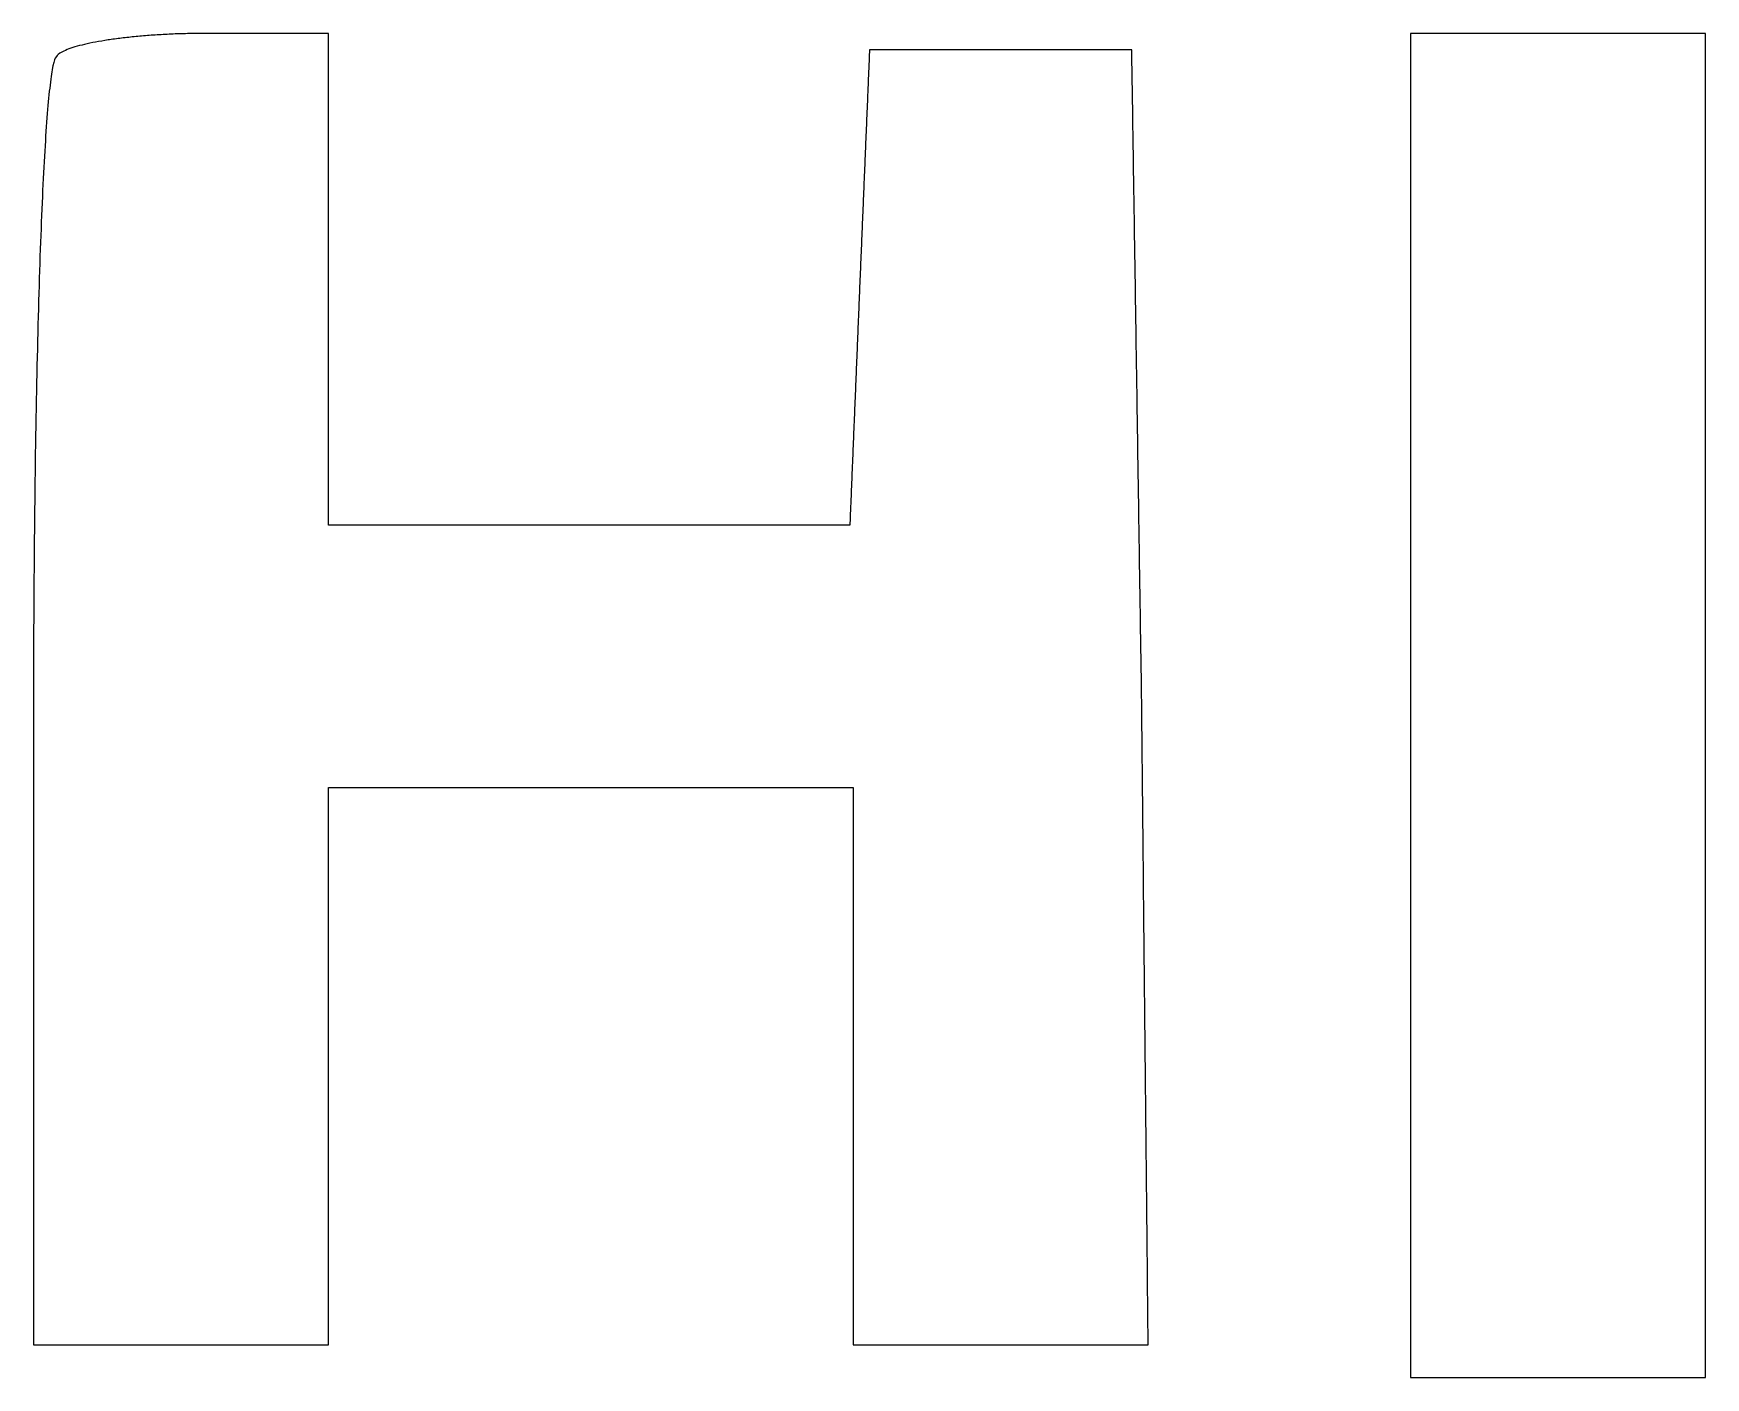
# Model space of a CAD drawing. Header units: metres. Extents: x 1755 to 5239, y 1150 to 5829.
# Drawn here: x 2810 to 3320, y 2170 to 2580 of the extents above; entities that cross this region are included whole.
import ezdxf

# ---------------------------------------------------------------- set-up
doc = ezdxf.new("R2010")
doc.units = ezdxf.units.M

msp = doc.modelspace()

# ---------------------------------------------------------------- linework, layer by layer
for points in [[(2817, 2573), (2816.642754, 2572.49699), (2816.40775, 2571.90625), (2816.175386, 2571.11511), (2815.945758, 2570.12693), (2815.832, 2569.56), (2815.718962, 2568.94507), (2815.606656, 2568.28256), (2815.495094, 2567.57289), (2815.384288, 2566.81648), (2815.27425, 2566.01375), (2815.164992, 2565.16512), (2815.056526, 2564.27101), (2814.948864, 2563.33184), (2814.842018, 2562.34803), (2814.736, 2561.32), (2814.630822, 2560.24817), (2814.526496, 2559.13296), (2814.423034, 2557.97479), (2814.320448, 2556.77408), (2814.21875, 2555.53125), (2814.117952, 2554.24672), (2814.018066, 2552.92091), (2813.919104, 2551.55424), (2813.821078, 2550.14713), (2813.724, 2548.7), (2813.627882, 2547.21327), (2813.532736, 2545.68736), (2813.438574, 2544.12269), (2813.345408, 2542.51968), (2813.25325, 2540.87875), (2813.162112, 2539.20032), (2813.072006, 2537.48481), (2812.982944, 2535.73264), (2812.894938, 2533.94423), (2812.808, 2532.12), (2812.722142, 2530.26037), (2812.637376, 2528.36576), (2812.553714, 2526.43659), (2812.471168, 2524.47328), (2812.38975, 2522.47625), (2812.309472, 2520.44592), (2812.230346, 2518.38271), (2812.152384, 2516.28704), (2812.075598, 2514.15933), (2812, 2512), (2811.925602, 2509.80947), (2811.852416, 2507.58816), (2811.780454, 2505.33649), (2811.709728, 2503.05488), (2811.64025, 2500.74375), (2811.572032, 2498.40352), (2811.505086, 2496.03461), (2811.439424, 2493.63744), (2811.375058, 2491.21243), (2811.312, 2488.76), (2811.250262, 2486.28057), (2811.189856, 2483.77456), (2811.130794, 2481.24239), (2811.073088, 2478.68448), (2811.01675, 2476.10125), (2810.961792, 2473.49312), (2810.908226, 2470.86051), (2810.856064, 2468.20384), (2810.805318, 2465.52353), (2810.756, 2462.82), (2810.708122, 2460.09367), (2810.661696, 2457.34496), (2810.616734, 2454.57429), (2810.573248, 2451.78208), (2810.53125, 2448.96875), (2810.490752, 2446.13472), (2810.451766, 2443.28041), (2810.414304, 2440.40624), (2810.378378, 2437.51263), (2810.344, 2434.6), (2810.311182, 2431.66877), (2810.279936, 2428.71936), (2810.250274, 2425.75219), (2810.222208, 2422.76768), (2810.19575, 2419.76625), (2810.170912, 2416.74832), (2810.147706, 2413.71431), (2810.126144, 2410.66464), (2810.106238, 2407.59973), (2810.088, 2404.52), (2810.071442, 2401.42587), (2810.056576, 2398.31776), (2810.043414, 2395.19609), (2810.031968, 2392.06128), (2810.02225, 2388.91375), (2810.014272, 2385.75392), (2810.008046, 2382.58221), (2810.003584, 2379.39904), (2810.000898, 2376.20483), (2810, 2373), (2810, 2371.07), (2810, 2369.14), (2810, 2367.21), (2810, 2365.28), (2810, 2363.35), (2810, 2361.42), (2810, 2359.49), (2810, 2357.56), (2810, 2355.63), (2810, 2353.7), (2810, 2351.77), (2810, 2349.84), (2810, 2347.91), (2810, 2345.98), (2810, 2344.05), (2810, 2342.12), (2810, 2340.19), (2810, 2338.26), (2810, 2336.33), (2810, 2334.4), (2810, 2332.47), (2810, 2330.54), (2810, 2328.61), (2810, 2326.68), (2810, 2324.75), (2810, 2322.82), (2810, 2320.89), (2810, 2318.96), (2810, 2317.03), (2810, 2315.1), (2810, 2313.17), (2810, 2311.24), (2810, 2309.31), (2810, 2307.38), (2810, 2305.45), (2810, 2303.52), (2810, 2301.59), (2810, 2299.66), (2810, 2297.73), (2810, 2295.8), (2810, 2293.87), (2810, 2291.94), (2810, 2290.01), (2810, 2288.08), (2810, 2286.15), (2810, 2284.22), (2810, 2282.29), (2810, 2280.36), (2810, 2278.43), (2810, 2276.5), (2810, 2274.57), (2810, 2272.64), (2810, 2270.71), (2810, 2268.78), (2810, 2266.85), (2810, 2264.92), (2810, 2262.99), (2810, 2261.06), (2810, 2259.13), (2810, 2257.2), (2810, 2255.27), (2810, 2253.34), (2810, 2251.41), (2810, 2249.48), (2810, 2247.55), (2810, 2245.62), (2810, 2243.69), (2810, 2241.76), (2810, 2239.83), (2810, 2237.9), (2810, 2235.97), (2810, 2234.04), (2810, 2232.11), (2810, 2230.18), (2810, 2228.25), (2810, 2226.32), (2810, 2224.39), (2810, 2222.46), (2810, 2220.53), (2810, 2218.6), (2810, 2216.67), (2810, 2214.74), (2810, 2212.81), (2810, 2210.88), (2810, 2208.95), (2810, 2207.02), (2810, 2205.09), (2810, 2203.16), (2810, 2201.23), (2810, 2199.3), (2810, 2197.37), (2810, 2195.44), (2810, 2193.51), (2810, 2191.58), (2810, 2189.65), (2810, 2187.72), (2810, 2185.79), (2810, 2183.86), (2810, 2181.93), (2810, 2180), (2810.9, 2180), (2811.8, 2180), (2812.7, 2180), (2813.6, 2180), (2814.5, 2180), (2815.4, 2180), (2816.3, 2180), (2817.2, 2180), (2818.1, 2180), (2819, 2180), (2819.9, 2180), (2820.8, 2180), (2821.7, 2180), (2822.6, 2180), (2823.5, 2180), (2824.4, 2180), (2825.3, 2180), (2826.2, 2180), (2827.1, 2180), (2828, 2180), (2828.9, 2180), (2829.8, 2180), (2830.7, 2180), (2831.6, 2180), (2832.5, 2180), (2833.4, 2180), (2834.3, 2180), (2835.2, 2180), (2836.1, 2180), (2837, 2180), (2837.9, 2180), (2838.8, 2180), (2839.7, 2180), (2840.6, 2180), (2841.5, 2180), (2842.4, 2180), (2843.3, 2180), (2844.2, 2180), (2845.1, 2180), (2846, 2180), (2846.9, 2180), (2847.8, 2180), (2848.7, 2180), (2849.6, 2180), (2850.5, 2180), (2851.4, 2180), (2852.3, 2180), (2853.2, 2180), (2854.1, 2180), (2855, 2180), (2855.9, 2180), (2856.8, 2180), (2857.7, 2180), (2858.6, 2180), (2859.5, 2180), (2860.4, 2180), (2861.3, 2180), (2862.2, 2180), (2863.1, 2180), (2864, 2180), (2864.9, 2180), (2865.8, 2180), (2866.7, 2180), (2867.6, 2180), (2868.5, 2180), (2869.4, 2180), (2870.3, 2180), (2871.2, 2180), (2872.1, 2180), (2873, 2180), (2873.9, 2180), (2874.8, 2180), (2875.7, 2180), (2876.6, 2180), (2877.5, 2180), (2878.4, 2180), (2879.3, 2180), (2880.2, 2180), (2881.1, 2180), (2882, 2180), (2882.9, 2180), (2883.8, 2180), (2884.7, 2180), (2885.6, 2180), (2886.5, 2180), (2887.4, 2180), (2888.3, 2180), (2889.2, 2180), (2890.1, 2180), (2891, 2180), (2891.9, 2180), (2892.8, 2180), (2893.7, 2180), (2894.6, 2180), (2895.5, 2180), (2896.4, 2180), (2897.3, 2180), (2898.2, 2180), (2899.1, 2180), (2900, 2180), (2900, 2180.85), (2900, 2181.7), (2900, 2182.55), (2900, 2183.4), (2900, 2184.25), (2900, 2185.1), (2900, 2185.95), (2900, 2186.8), (2900, 2187.65), (2900, 2188.5), (2900, 2189.35), (2900, 2190.2), (2900, 2191.05), (2900, 2191.9), (2900, 2192.75), (2900, 2193.6), (2900, 2194.45), (2900, 2195.3), (2900, 2196.15), (2900, 2197), (2900, 2197.85), (2900, 2198.7), (2900, 2199.55), (2900, 2200.4), (2900, 2201.25), (2900, 2202.1), (2900, 2202.95), (2900, 2203.8), (2900, 2204.65), (2900, 2205.5), (2900, 2206.35), (2900, 2207.2), (2900, 2208.05), (2900, 2208.9), (2900, 2209.75), (2900, 2210.6), (2900, 2211.45), (2900, 2212.3), (2900, 2213.15), (2900, 2214), (2900, 2214.85), (2900, 2215.7), (2900, 2216.55), (2900, 2217.4), (2900, 2218.25), (2900, 2219.1), (2900, 2219.95), (2900, 2220.8), (2900, 2221.65), (2900, 2222.5), (2900, 2223.35), (2900, 2224.2), (2900, 2225.05), (2900, 2225.9), (2900, 2226.75), (2900, 2227.6), (2900, 2228.45), (2900, 2229.3), (2900, 2230.15), (2900, 2231), (2900, 2231.85), (2900, 2232.7), (2900, 2233.55), (2900, 2234.4), (2900, 2235.25), (2900, 2236.1), (2900, 2236.95), (2900, 2237.8), (2900, 2238.65), (2900, 2239.5), (2900, 2240.35), (2900, 2241.2), (2900, 2242.05), (2900, 2242.9), (2900, 2243.75), (2900, 2244.6), (2900, 2245.45), (2900, 2246.3), (2900, 2247.15), (2900, 2248), (2900, 2248.85), (2900, 2249.7), (2900, 2250.55), (2900, 2251.4), (2900, 2252.25), (2900, 2253.1), (2900, 2253.95), (2900, 2254.8), (2900, 2255.65), (2900, 2256.5), (2900, 2257.35), (2900, 2258.2), (2900, 2259.05), (2900, 2259.9), (2900, 2260.75), (2900, 2261.6), (2900, 2262.45), (2900, 2263.3), (2900, 2264.15), (2900, 2265), (2900, 2265.85), (2900, 2266.7), (2900, 2267.55), (2900, 2268.4), (2900, 2269.25), (2900, 2270.1), (2900, 2270.95), (2900, 2271.8), (2900, 2272.65), (2900, 2273.5), (2900, 2274.35), (2900, 2275.2), (2900, 2276.05), (2900, 2276.9), (2900, 2277.75), (2900, 2278.6), (2900, 2279.45), (2900, 2280.3), (2900, 2281.15), (2900, 2282), (2900, 2282.85), (2900, 2283.7), (2900, 2284.55), (2900, 2285.4), (2900, 2286.25), (2900, 2287.1), (2900, 2287.95), (2900, 2288.8), (2900, 2289.65), (2900, 2290.5), (2900, 2291.35), (2900, 2292.2), (2900, 2293.05), (2900, 2293.9), (2900, 2294.75), (2900, 2295.6), (2900, 2296.45), (2900, 2297.3), (2900, 2298.15), (2900, 2299), (2900, 2299.85), (2900, 2300.7), (2900, 2301.55), (2900, 2302.4), (2900, 2303.25), (2900, 2304.1), (2900, 2304.95), (2900, 2305.8), (2900, 2306.65), (2900, 2307.5), (2900, 2308.35), (2900, 2309.2), (2900, 2310.05), (2900, 2310.9), (2900, 2311.75), (2900, 2312.6), (2900, 2313.45), (2900, 2314.3), (2900, 2315.15), (2900, 2316), (2900, 2316.85), (2900, 2317.7), (2900, 2318.55), (2900, 2319.4), (2900, 2320.25), (2900, 2321.1), (2900, 2321.95), (2900, 2322.8), (2900, 2323.65), (2900, 2324.5), (2900, 2325.35), (2900, 2326.2), (2900, 2327.05), (2900, 2327.9), (2900, 2328.75), (2900, 2329.6), (2900, 2330.45), (2900, 2331.3), (2900, 2332.15), (2900, 2333), (2900, 2333.85), (2900, 2334.7), (2900, 2335.55), (2900, 2336.4), (2900, 2337.25), (2900, 2338.1), (2900, 2338.95), (2900, 2339.8), (2900, 2340.65), (2900, 2341.5), (2900, 2342.35), (2900, 2343.2), (2900, 2344.05), (2900, 2344.9), (2900, 2345.75), (2900, 2346.6), (2900, 2347.45), (2900, 2348.3), (2900, 2349.15), (2900, 2350), (2900.8, 2350), (2901.6, 2350), (2902.4, 2350), (2903.2, 2350), (2904, 2350), (2904.8, 2350), (2905.6, 2350), (2906.4, 2350), (2907.2, 2350), (2908, 2350), (2908.8, 2350), (2909.6, 2350), (2910.4, 2350), (2911.2, 2350), (2912, 2350), (2912.8, 2350), (2913.6, 2350), (2914.4, 2350), (2915.2, 2350), (2916, 2350), (2916.8, 2350), (2917.6, 2350), (2918.4, 2350), (2919.2, 2350), (2920, 2350), (2920.8, 2350), (2921.6, 2350), (2922.4, 2350), (2923.2, 2350), (2924, 2350), (2924.8, 2350), (2925.6, 2350), (2926.4, 2350), (2927.2, 2350), (2928, 2350), (2928.8, 2350), (2929.6, 2350), (2930.4, 2350), (2931.2, 2350), (2932, 2350), (2932.8, 2350), (2933.6, 2350), (2934.4, 2350), (2935.2, 2350), (2936, 2350), (2936.8, 2350), (2937.6, 2350), (2938.4, 2350), (2939.2, 2350), (2940, 2350), (2940.8, 2350), (2941.6, 2350), (2942.4, 2350), (2943.2, 2350), (2944, 2350), (2944.8, 2350), (2945.6, 2350), (2946.4, 2350), (2947.2, 2350), (2948, 2350), (2948.8, 2350), (2949.6, 2350), (2950.4, 2350), (2951.2, 2350), (2952, 2350), (2952.8, 2350), (2953.6, 2350), (2954.4, 2350), (2955.2, 2350), (2956, 2350), (2956.8, 2350), (2957.6, 2350), (2958.4, 2350), (2959.2, 2350), (2960, 2350), (2960.8, 2350), (2961.6, 2350), (2962.4, 2350), (2963.2, 2350), (2964, 2350), (2964.8, 2350), (2965.6, 2350), (2966.4, 2350), (2967.2, 2350), (2968, 2350), (2968.8, 2350), (2969.6, 2350), (2970.4, 2350), (2971.2, 2350), (2972, 2350), (2972.8, 2350), (2973.6, 2350), (2974.4, 2350), (2975.2, 2350), (2976, 2350), (2976.8, 2350), (2977.6, 2350), (2978.4, 2350), (2979.2, 2350), (2980, 2350), (2980.8, 2350), (2981.6, 2350), (2982.4, 2350), (2983.2, 2350), (2984, 2350), (2984.8, 2350), (2985.6, 2350), (2986.4, 2350), (2987.2, 2350), (2988, 2350), (2988.8, 2350), (2989.6, 2350), (2990.4, 2350), (2991.2, 2350), (2992, 2350), (2992.8, 2350), (2993.6, 2350), (2994.4, 2350), (2995.2, 2350), (2996, 2350), (2996.8, 2350), (2997.6, 2350), (2998.4, 2350), (2999.2, 2350), (3000, 2350), (3000.8, 2350), (3001.6, 2350), (3002.4, 2350), (3003.2, 2350), (3004, 2350), (3004.8, 2350), (3005.6, 2350), (3006.4, 2350), (3007.2, 2350), (3008, 2350), (3008.8, 2350), (3009.6, 2350), (3010.4, 2350), (3011.2, 2350), (3012, 2350), (3012.8, 2350), (3013.6, 2350), (3014.4, 2350), (3015.2, 2350), (3016, 2350), (3016.8, 2350), (3017.6, 2350), (3018.4, 2350), (3019.2, 2350), (3020, 2350), (3020.8, 2350), (3021.6, 2350), (3022.4, 2350), (3023.2, 2350), (3024, 2350), (3024.8, 2350), (3025.6, 2350), (3026.4, 2350), (3027.2, 2350), (3028, 2350), (3028.8, 2350), (3029.6, 2350), (3030.4, 2350), (3031.2, 2350), (3032, 2350), (3032.8, 2350), (3033.6, 2350), (3034.4, 2350), (3035.2, 2350), (3036, 2350), (3036.8, 2350), (3037.6, 2350), (3038.4, 2350), (3039.2, 2350), (3040, 2350), (3040.8, 2350), (3041.6, 2350), (3042.4, 2350), (3043.2, 2350), (3044, 2350), (3044.8, 2350), (3045.6, 2350), (3046.4, 2350), (3047.2, 2350), (3048, 2350), (3048.8, 2350), (3049.6, 2350), (3050.4, 2350), (3051.2, 2350), (3052, 2350), (3052.8, 2350), (3053.6, 2350), (3054.4, 2350), (3055.2, 2350), (3056, 2350), (3056.8, 2350), (3057.6, 2350), (3058.4, 2350), (3059.2, 2350), (3060, 2350), (3060, 2349.15), (3060, 2348.3), (3060, 2347.45), (3060, 2346.6), (3060, 2345.75), (3060, 2344.9), (3060, 2344.05), (3060, 2343.2), (3060, 2342.35), (3060, 2341.5), (3060, 2340.65), (3060, 2339.8), (3060, 2338.95), (3060, 2338.1), (3060, 2337.25), (3060, 2336.4), (3060, 2335.55), (3060, 2334.7), (3060, 2333.85), (3060, 2333), (3060, 2332.15), (3060, 2331.3), (3060, 2330.45), (3060, 2329.6), (3060, 2328.75), (3060, 2327.9), (3060, 2327.05), (3060, 2326.2), (3060, 2325.35), (3060, 2324.5), (3060, 2323.65), (3060, 2322.8), (3060, 2321.95), (3060, 2321.1), (3060, 2320.25), (3060, 2319.4), (3060, 2318.55), (3060, 2317.7), (3060, 2316.85), (3060, 2316), (3060, 2315.15), (3060, 2314.3), (3060, 2313.45), (3060, 2312.6), (3060, 2311.75), (3060, 2310.9), (3060, 2310.05), (3060, 2309.2), (3060, 2308.35), (3060, 2307.5), (3060, 2306.65), (3060, 2305.8), (3060, 2304.95), (3060, 2304.1), (3060, 2303.25), (3060, 2302.4), (3060, 2301.55), (3060, 2300.7), (3060, 2299.85), (3060, 2299), (3060, 2298.15), (3060, 2297.3), (3060, 2296.45), (3060, 2295.6), (3060, 2294.75), (3060, 2293.9), (3060, 2293.05), (3060, 2292.2), (3060, 2291.35), (3060, 2290.5), (3060, 2289.65), (3060, 2288.8), (3060, 2287.95), (3060, 2287.1), (3060, 2286.25), (3060, 2285.4), (3060, 2284.55), (3060, 2283.7), (3060, 2282.85), (3060, 2282), (3060, 2281.15), (3060, 2280.3), (3060, 2279.45), (3060, 2278.6), (3060, 2277.75), (3060, 2276.9), (3060, 2276.05), (3060, 2275.2), (3060, 2274.35), (3060, 2273.5), (3060, 2272.65), (3060, 2271.8), (3060, 2270.95), (3060, 2270.1), (3060, 2269.25), (3060, 2268.4), (3060, 2267.55), (3060, 2266.7), (3060, 2265.85), (3060, 2265), (3060, 2264.15), (3060, 2263.3), (3060, 2262.45), (3060, 2261.6), (3060, 2260.75), (3060, 2259.9), (3060, 2259.05), (3060, 2258.2), (3060, 2257.35), (3060, 2256.5), (3060, 2255.65), (3060, 2254.8), (3060, 2253.95), (3060, 2253.1), (3060, 2252.25), (3060, 2251.4), (3060, 2250.55), (3060, 2249.7), (3060, 2248.85), (3060, 2248), (3060, 2247.15), (3060, 2246.3), (3060, 2245.45), (3060, 2244.6), (3060, 2243.75), (3060, 2242.9), (3060, 2242.05), (3060, 2241.2), (3060, 2240.35), (3060, 2239.5), (3060, 2238.65), (3060, 2237.8), (3060, 2236.95), (3060, 2236.1), (3060, 2235.25), (3060, 2234.4), (3060, 2233.55), (3060, 2232.7), (3060, 2231.85), (3060, 2231), (3060, 2230.15), (3060, 2229.3), (3060, 2228.45), (3060, 2227.6), (3060, 2226.75), (3060, 2225.9), (3060, 2225.05), (3060, 2224.2), (3060, 2223.35), (3060, 2222.5), (3060, 2221.65), (3060, 2220.8), (3060, 2219.95), (3060, 2219.1), (3060, 2218.25), (3060, 2217.4), (3060, 2216.55), (3060, 2215.7), (3060, 2214.85), (3060, 2214), (3060, 2213.15), (3060, 2212.3), (3060, 2211.45), (3060, 2210.6), (3060, 2209.75), (3060, 2208.9), (3060, 2208.05), (3060, 2207.2), (3060, 2206.35), (3060, 2205.5), (3060, 2204.65), (3060, 2203.8), (3060, 2202.95), (3060, 2202.1), (3060, 2201.25), (3060, 2200.4), (3060, 2199.55), (3060, 2198.7), (3060, 2197.85), (3060, 2197), (3060, 2196.15), (3060, 2195.3), (3060, 2194.45), (3060, 2193.6), (3060, 2192.75), (3060, 2191.9), (3060, 2191.05), (3060, 2190.2), (3060, 2189.35), (3060, 2188.5), (3060, 2187.65), (3060, 2186.8), (3060, 2185.95), (3060, 2185.1), (3060, 2184.25), (3060, 2183.4), (3060, 2182.55), (3060, 2181.7), (3060, 2180.85), (3060, 2180), (3060.9, 2180), (3061.8, 2180), (3062.7, 2180), (3063.6, 2180), (3064.5, 2180), (3065.4, 2180), (3066.3, 2180), (3067.2, 2180), (3068.1, 2180), (3069, 2180), (3069.9, 2180), (3070.8, 2180), (3071.7, 2180), (3072.6, 2180), (3073.5, 2180), (3074.4, 2180), (3075.3, 2180), (3076.2, 2180), (3077.1, 2180), (3078, 2180), (3078.9, 2180), (3079.8, 2180), (3080.7, 2180), (3081.6, 2180), (3082.5, 2180), (3083.4, 2180), (3084.3, 2180), (3085.2, 2180), (3086.1, 2180), (3087, 2180), (3087.9, 2180), (3088.8, 2180), (3089.7, 2180), (3090.6, 2180), (3091.5, 2180), (3092.4, 2180), (3093.3, 2180), (3094.2, 2180), (3095.1, 2180), (3096, 2180), (3096.9, 2180), (3097.8, 2180), (3098.7, 2180), (3099.6, 2180), (3100.5, 2180), (3101.4, 2180), (3102.3, 2180), (3103.2, 2180), (3104.1, 2180), (3105, 2180), (3105.9, 2180), (3106.8, 2180), (3107.7, 2180), (3108.6, 2180), (3109.5, 2180), (3110.4, 2180), (3111.3, 2180), (3112.2, 2180), (3113.1, 2180), (3114, 2180), (3114.9, 2180), (3115.8, 2180), (3116.7, 2180), (3117.6, 2180), (3118.5, 2180), (3119.4, 2180), (3120.3, 2180), (3121.2, 2180), (3122.1, 2180), (3123, 2180), (3123.9, 2180), (3124.8, 2180), (3125.7, 2180), (3126.6, 2180), (3127.5, 2180), (3128.4, 2180), (3129.3, 2180), (3130.2, 2180), (3131.1, 2180), (3132, 2180), (3132.9, 2180), (3133.8, 2180), (3134.7, 2180), (3135.6, 2180), (3136.5, 2180), (3137.4, 2180), (3138.3, 2180), (3139.2, 2180), (3140.1, 2180), (3141, 2180), (3141.9, 2180), (3142.8, 2180), (3143.7, 2180), (3144.6, 2180), (3145.5, 2180), (3146.4, 2180), (3147.3, 2180), (3148.2, 2180), (3149.1, 2180), (3150, 2180), (3149.98, 2181.98), (3149.96, 2183.96), (3149.94, 2185.94), (3149.92, 2187.92), (3149.9, 2189.9), (3149.88, 2191.88), (3149.86, 2193.86), (3149.84, 2195.84), (3149.82, 2197.82), (3149.8, 2199.8), (3149.78, 2201.78), (3149.76, 2203.76), (3149.74, 2205.74), (3149.72, 2207.72), (3149.7, 2209.7), (3149.68, 2211.68), (3149.66, 2213.66), (3149.64, 2215.64), (3149.62, 2217.62), (3149.6, 2219.6), (3149.58, 2221.58), (3149.56, 2223.56), (3149.54, 2225.54), (3149.52, 2227.52), (3149.5, 2229.5), (3149.48, 2231.48), (3149.46, 2233.46), (3149.44, 2235.44), (3149.42, 2237.42), (3149.4, 2239.4), (3149.38, 2241.38), (3149.36, 2243.36), (3149.34, 2245.34), (3149.32, 2247.32), (3149.3, 2249.3), (3149.28, 2251.28), (3149.26, 2253.26), (3149.24, 2255.24), (3149.22, 2257.22), (3149.2, 2259.2), (3149.18, 2261.18), (3149.16, 2263.16), (3149.14, 2265.14), (3149.12, 2267.12), (3149.1, 2269.1), (3149.08, 2271.08), (3149.06, 2273.06), (3149.04, 2275.04), (3149.02, 2277.02), (3149, 2279), (3148.98, 2280.98), (3148.96, 2282.96), (3148.94, 2284.94), (3148.92, 2286.92), (3148.9, 2288.9), (3148.88, 2290.88), (3148.86, 2292.86), (3148.84, 2294.84), (3148.82, 2296.82), (3148.8, 2298.8), (3148.78, 2300.78), (3148.76, 2302.76), (3148.74, 2304.74), (3148.72, 2306.72), (3148.7, 2308.7), (3148.68, 2310.68), (3148.66, 2312.66), (3148.64, 2314.64), (3148.62, 2316.62), (3148.6, 2318.6), (3148.58, 2320.58), (3148.56, 2322.56), (3148.54, 2324.54), (3148.52, 2326.52), (3148.5, 2328.5), (3148.48, 2330.48), (3148.46, 2332.46), (3148.44, 2334.44), (3148.42, 2336.42), (3148.4, 2338.4), (3148.38, 2340.38), (3148.36, 2342.36), (3148.34, 2344.34), (3148.32, 2346.32), (3148.3, 2348.3), (3148.28, 2350.28), (3148.26, 2352.26), (3148.24, 2354.24), (3148.22, 2356.22), (3148.2, 2358.2), (3148.18, 2360.18), (3148.16, 2362.16), (3148.14, 2364.14), (3148.12, 2366.12), (3148.1, 2368.1), (3148.08, 2370.08), (3148.06, 2372.06), (3148.04, 2374.04), (3148.02, 2376.02), (3148, 2378), (3147.97, 2379.97), (3147.94, 2381.94), (3147.91, 2383.91), (3147.88, 2385.88), (3147.85, 2387.85), (3147.82, 2389.82), (3147.79, 2391.79), (3147.76, 2393.76), (3147.73, 2395.73), (3147.7, 2397.7), (3147.67, 2399.67), (3147.64, 2401.64), (3147.61, 2403.61), (3147.58, 2405.58), (3147.55, 2407.55), (3147.52, 2409.52), (3147.49, 2411.49), (3147.46, 2413.46), (3147.43, 2415.43), (3147.4, 2417.4), (3147.37, 2419.37), (3147.34, 2421.34), (3147.31, 2423.31), (3147.28, 2425.28), (3147.25, 2427.25), (3147.22, 2429.22), (3147.19, 2431.19), (3147.16, 2433.16), (3147.13, 2435.13), (3147.1, 2437.1), (3147.07, 2439.07), (3147.04, 2441.04), (3147.01, 2443.01), (3146.98, 2444.98), (3146.95, 2446.95), (3146.92, 2448.92), (3146.89, 2450.89), (3146.86, 2452.86), (3146.83, 2454.83), (3146.8, 2456.8), (3146.77, 2458.77), (3146.74, 2460.74), (3146.71, 2462.71), (3146.68, 2464.68), (3146.65, 2466.65), (3146.62, 2468.62), (3146.59, 2470.59), (3146.56, 2472.56), (3146.53, 2474.53), (3146.5, 2476.5), (3146.47, 2478.47), (3146.44, 2480.44), (3146.41, 2482.41), (3146.38, 2484.38), (3146.35, 2486.35), (3146.32, 2488.32), (3146.29, 2490.29), (3146.26, 2492.26), (3146.23, 2494.23), (3146.2, 2496.2), (3146.17, 2498.17), (3146.14, 2500.14), (3146.11, 2502.11), (3146.08, 2504.08), (3146.05, 2506.05), (3146.02, 2508.02), (3145.99, 2509.99), (3145.96, 2511.96), (3145.93, 2513.93), (3145.9, 2515.9), (3145.87, 2517.87), (3145.84, 2519.84), (3145.81, 2521.81), (3145.78, 2523.78), (3145.75, 2525.75), (3145.72, 2527.72), (3145.69, 2529.69), (3145.66, 2531.66), (3145.63, 2533.63), (3145.6, 2535.6), (3145.57, 2537.57), (3145.54, 2539.54), (3145.51, 2541.51), (3145.48, 2543.48), (3145.45, 2545.45), (3145.42, 2547.42), (3145.39, 2549.39), (3145.36, 2551.36), (3145.33, 2553.33), (3145.3, 2555.3), (3145.27, 2557.27), (3145.24, 2559.24), (3145.21, 2561.21), (3145.18, 2563.18), (3145.15, 2565.15), (3145.12, 2567.12), (3145.09, 2569.09), (3145.06, 2571.06), (3145.03, 2573.03), (3145, 2575), (3144.2, 2575), (3143.4, 2575), (3142.6, 2575), (3141.8, 2575), (3141, 2575), (3140.2, 2575), (3139.4, 2575), (3138.6, 2575), (3137.8, 2575), (3137, 2575), (3136.2, 2575), (3135.4, 2575), (3134.6, 2575), (3133.8, 2575), (3133, 2575), (3132.2, 2575), (3131.4, 2575), (3130.6, 2575), (3129.8, 2575), (3129, 2575), (3128.2, 2575), (3127.4, 2575), (3126.6, 2575), (3125.8, 2575), (3125, 2575), (3124.2, 2575), (3123.4, 2575), (3122.6, 2575), (3121.8, 2575), (3121, 2575), (3120.2, 2575), (3119.4, 2575), (3118.6, 2575), (3117.8, 2575), (3117, 2575), (3116.2, 2575), (3115.4, 2575), (3114.6, 2575), (3113.8, 2575), (3113, 2575), (3112.2, 2575), (3111.4, 2575), (3110.6, 2575), (3109.8, 2575), (3109, 2575), (3108.2, 2575), (3107.4, 2575), (3106.6, 2575), (3105.8, 2575), (3105, 2575), (3104.2, 2575), (3103.4, 2575), (3102.6, 2575), (3101.8, 2575), (3101, 2575), (3100.2, 2575), (3099.4, 2575), (3098.6, 2575), (3097.8, 2575), (3097, 2575), (3096.2, 2575), (3095.4, 2575), (3094.6, 2575), (3093.8, 2575), (3093, 2575), (3092.2, 2575), (3091.4, 2575), (3090.6, 2575), (3089.8, 2575), (3089, 2575), (3088.2, 2575), (3087.4, 2575), (3086.6, 2575), (3085.8, 2575), (3085, 2575), (3084.2, 2575), (3083.4, 2575), (3082.6, 2575), (3081.8, 2575), (3081, 2575), (3080.2, 2575), (3079.4, 2575), (3078.6, 2575), (3077.8, 2575), (3077, 2575), (3076.2, 2575), (3075.4, 2575), (3074.6, 2575), (3073.8, 2575), (3073, 2575), (3072.2, 2575), (3071.4, 2575), (3070.6, 2575), (3069.8, 2575), (3069, 2575), (3068.2, 2575), (3067.4, 2575), (3066.6, 2575), (3065.8, 2575), (3065, 2575), (3064.97, 2574.28), (3064.94, 2573.56), (3064.91, 2572.84), (3064.88, 2572.12), (3064.85, 2571.4), (3064.82, 2570.68), (3064.79, 2569.96), (3064.76, 2569.24), (3064.73, 2568.52), (3064.7, 2567.8), (3064.67, 2567.08), (3064.64, 2566.36), (3064.61, 2565.64), (3064.58, 2564.92), (3064.55, 2564.2), (3064.52, 2563.48), (3064.49, 2562.76), (3064.46, 2562.04), (3064.43, 2561.32), (3064.4, 2560.6), (3064.37, 2559.88), (3064.34, 2559.16), (3064.31, 2558.44), (3064.28, 2557.72), (3064.25, 2557), (3064.22, 2556.28), (3064.19, 2555.56), (3064.16, 2554.84), (3064.13, 2554.12), (3064.1, 2553.4), (3064.07, 2552.68), (3064.04, 2551.96), (3064.01, 2551.24), (3063.98, 2550.52), (3063.95, 2549.8), (3063.92, 2549.08), (3063.89, 2548.36), (3063.86, 2547.64), (3063.83, 2546.92), (3063.8, 2546.2), (3063.77, 2545.48), (3063.74, 2544.76), (3063.71, 2544.04), (3063.68, 2543.32), (3063.65, 2542.6), (3063.62, 2541.88), (3063.59, 2541.16), (3063.56, 2540.44), (3063.53, 2539.72), (3063.5, 2539), (3063.47, 2538.28), (3063.44, 2537.56), (3063.41, 2536.84), (3063.38, 2536.12), (3063.35, 2535.4), (3063.32, 2534.68), (3063.29, 2533.96), (3063.26, 2533.24), (3063.23, 2532.52), (3063.2, 2531.8), (3063.17, 2531.08), (3063.14, 2530.36), (3063.11, 2529.64), (3063.08, 2528.92), (3063.05, 2528.2), (3063.02, 2527.48), (3062.99, 2526.76), (3062.96, 2526.04), (3062.93, 2525.32), (3062.9, 2524.6), (3062.87, 2523.88), (3062.84, 2523.16), (3062.81, 2522.44), (3062.78, 2521.72), (3062.75, 2521), (3062.72, 2520.28), (3062.69, 2519.56), (3062.66, 2518.84), (3062.63, 2518.12), (3062.6, 2517.4), (3062.57, 2516.68), (3062.54, 2515.96), (3062.51, 2515.24), (3062.48, 2514.52), (3062.45, 2513.8), (3062.42, 2513.08), (3062.39, 2512.36), (3062.36, 2511.64), (3062.33, 2510.92), (3062.3, 2510.2), (3062.27, 2509.48), (3062.24, 2508.76), (3062.21, 2508.04), (3062.18, 2507.32), (3062.15, 2506.6), (3062.12, 2505.88), (3062.09, 2505.16), (3062.06, 2504.44), (3062.03, 2503.72), (3062, 2503), (3061.97, 2502.27), (3061.94, 2501.54), (3061.91, 2500.81), (3061.88, 2500.08), (3061.85, 2499.35), (3061.82, 2498.62), (3061.79, 2497.89), (3061.76, 2497.16), (3061.73, 2496.43), (3061.7, 2495.7), (3061.67, 2494.97), (3061.64, 2494.24), (3061.61, 2493.51), (3061.58, 2492.78), (3061.55, 2492.05), (3061.52, 2491.32), (3061.49, 2490.59), (3061.46, 2489.86), (3061.43, 2489.13), (3061.4, 2488.4), (3061.37, 2487.67), (3061.34, 2486.94), (3061.31, 2486.21), (3061.28, 2485.48), (3061.25, 2484.75), (3061.22, 2484.02), (3061.19, 2483.29), (3061.16, 2482.56), (3061.13, 2481.83), (3061.1, 2481.1), (3061.07, 2480.37), (3061.04, 2479.64), (3061.01, 2478.91), (3060.98, 2478.18), (3060.95, 2477.45), (3060.92, 2476.72), (3060.89, 2475.99), (3060.86, 2475.26), (3060.83, 2474.53), (3060.8, 2473.8), (3060.77, 2473.07), (3060.74, 2472.34), (3060.71, 2471.61), (3060.68, 2470.88), (3060.65, 2470.15), (3060.62, 2469.42), (3060.59, 2468.69), (3060.56, 2467.96), (3060.53, 2467.23), (3060.5, 2466.5), (3060.47, 2465.77), (3060.44, 2465.04), (3060.41, 2464.31), (3060.38, 2463.58), (3060.35, 2462.85), (3060.32, 2462.12), (3060.29, 2461.39), (3060.26, 2460.66), (3060.23, 2459.93), (3060.2, 2459.2), (3060.17, 2458.47), (3060.14, 2457.74), (3060.11, 2457.01), (3060.08, 2456.28), (3060.05, 2455.55), (3060.02, 2454.82), (3059.99, 2454.09), (3059.96, 2453.36), (3059.93, 2452.63), (3059.9, 2451.9), (3059.87, 2451.17), (3059.84, 2450.44), (3059.81, 2449.71), (3059.78, 2448.98), (3059.75, 2448.25), (3059.72, 2447.52), (3059.69, 2446.79), (3059.66, 2446.06), (3059.63, 2445.33), (3059.6, 2444.6), (3059.57, 2443.87), (3059.54, 2443.14), (3059.51, 2442.41), (3059.48, 2441.68), (3059.45, 2440.95), (3059.42, 2440.22), (3059.39, 2439.49), (3059.36, 2438.76), (3059.33, 2438.03), (3059.3, 2437.3), (3059.27, 2436.57), (3059.24, 2435.84), (3059.21, 2435.11), (3059.18, 2434.38), (3059.15, 2433.65), (3059.12, 2432.92), (3059.09, 2432.19), (3059.06, 2431.46), (3059.03, 2430.73), (3059, 2430), (3058.21, 2430), (3057.42, 2430), (3056.63, 2430), (3055.84, 2430), (3055.05, 2430), (3054.26, 2430), (3053.47, 2430), (3052.68, 2430), (3051.89, 2430), (3051.1, 2430), (3050.31, 2430), (3049.52, 2430), (3048.73, 2430), (3047.94, 2430), (3047.15, 2430), (3046.36, 2430), (3045.57, 2430), (3044.78, 2430), (3043.99, 2430), (3043.2, 2430), (3042.41, 2430), (3041.62, 2430), (3040.83, 2430), (3040.04, 2430), (3039.25, 2430), (3038.46, 2430), (3037.67, 2430), (3036.88, 2430), (3036.09, 2430), (3035.3, 2430), (3034.51, 2430), (3033.72, 2430), (3032.93, 2430), (3032.14, 2430), (3031.35, 2430), (3030.56, 2430), (3029.77, 2430), (3028.98, 2430), (3028.19, 2430), (3027.4, 2430), (3026.61, 2430), (3025.82, 2430), (3025.03, 2430), (3024.24, 2430), (3023.45, 2430), (3022.66, 2430), (3021.87, 2430), (3021.08, 2430), (3020.29, 2430), (3019.5, 2430), (3018.71, 2430), (3017.92, 2430), (3017.13, 2430), (3016.34, 2430), (3015.55, 2430), (3014.76, 2430), (3013.97, 2430), (3013.18, 2430), (3012.39, 2430), (3011.6, 2430), (3010.81, 2430), (3010.02, 2430), (3009.23, 2430), (3008.44, 2430), (3007.65, 2430), (3006.86, 2430), (3006.07, 2430), (3005.28, 2430), (3004.49, 2430), (3003.7, 2430), (3002.91, 2430), (3002.12, 2430), (3001.33, 2430), (3000.54, 2430), (2999.75, 2430), (2998.96, 2430), (2998.17, 2430), (2997.38, 2430), (2996.59, 2430), (2995.8, 2430), (2995.01, 2430), (2994.22, 2430), (2993.43, 2430), (2992.64, 2430), (2991.85, 2430), (2991.06, 2430), (2990.27, 2430), (2989.48, 2430), (2988.69, 2430), (2987.9, 2430), (2987.11, 2430), (2986.32, 2430), (2985.53, 2430), (2984.74, 2430), (2983.95, 2430), (2983.16, 2430), (2982.37, 2430), (2981.58, 2430), (2980.79, 2430), (2980, 2430), (2979.2, 2430), (2978.4, 2430), (2977.6, 2430), (2976.8, 2430), (2976, 2430), (2975.2, 2430), (2974.4, 2430), (2973.6, 2430), (2972.8, 2430), (2972, 2430), (2971.2, 2430), (2970.4, 2430), (2969.6, 2430), (2968.8, 2430), (2968, 2430), (2967.2, 2430), (2966.4, 2430), (2965.6, 2430), (2964.8, 2430), (2964, 2430), (2963.2, 2430), (2962.4, 2430), (2961.6, 2430), (2960.8, 2430), (2960, 2430), (2959.2, 2430), (2958.4, 2430), (2957.6, 2430), (2956.8, 2430), (2956, 2430), (2955.2, 2430), (2954.4, 2430), (2953.6, 2430), (2952.8, 2430), (2952, 2430), (2951.2, 2430), (2950.4, 2430), (2949.6, 2430), (2948.8, 2430), (2948, 2430), (2947.2, 2430), (2946.4, 2430), (2945.6, 2430), (2944.8, 2430), (2944, 2430), (2943.2, 2430), (2942.4, 2430), (2941.6, 2430), (2940.8, 2430), (2940, 2430), (2939.2, 2430), (2938.4, 2430), (2937.6, 2430), (2936.8, 2430), (2936, 2430), (2935.2, 2430), (2934.4, 2430), (2933.6, 2430), (2932.8, 2430), (2932, 2430), (2931.2, 2430), (2930.4, 2430), (2929.6, 2430), (2928.8, 2430), (2928, 2430), (2927.2, 2430), (2926.4, 2430), (2925.6, 2430), (2924.8, 2430), (2924, 2430), (2923.2, 2430), (2922.4, 2430), (2921.6, 2430), (2920.8, 2430), (2920, 2430), (2919.2, 2430), (2918.4, 2430), (2917.6, 2430), (2916.8, 2430), (2916, 2430), (2915.2, 2430), (2914.4, 2430), (2913.6, 2430), (2912.8, 2430), (2912, 2430), (2911.2, 2430), (2910.4, 2430), (2909.6, 2430), (2908.8, 2430), (2908, 2430), (2907.2, 2430), (2906.4, 2430), (2905.6, 2430), (2904.8, 2430), (2904, 2430), (2903.2, 2430), (2902.4, 2430), (2901.6, 2430), (2900.8, 2430), (2900, 2430), (2900, 2430.75), (2900, 2431.5), (2900, 2432.25), (2900, 2433), (2900, 2433.75), (2900, 2434.5), (2900, 2435.25), (2900, 2436), (2900, 2436.75), (2900, 2437.5), (2900, 2438.25), (2900, 2439), (2900, 2439.75), (2900, 2440.5), (2900, 2441.25), (2900, 2442), (2900, 2442.75), (2900, 2443.5), (2900, 2444.25), (2900, 2445), (2900, 2445.75), (2900, 2446.5), (2900, 2447.25), (2900, 2448), (2900, 2448.75), (2900, 2449.5), (2900, 2450.25), (2900, 2451), (2900, 2451.75), (2900, 2452.5), (2900, 2453.25), (2900, 2454), (2900, 2454.75), (2900, 2455.5), (2900, 2456.25), (2900, 2457), (2900, 2457.75), (2900, 2458.5), (2900, 2459.25), (2900, 2460), (2900, 2460.75), (2900, 2461.5), (2900, 2462.25), (2900, 2463), (2900, 2463.75), (2900, 2464.5), (2900, 2465.25), (2900, 2466), (2900, 2466.75), (2900, 2467.5), (2900, 2468.25), (2900, 2469), (2900, 2469.75), (2900, 2470.5), (2900, 2471.25), (2900, 2472), (2900, 2472.75), (2900, 2473.5), (2900, 2474.25), (2900, 2475), (2900, 2475.75), (2900, 2476.5), (2900, 2477.25), (2900, 2478), (2900, 2478.75), (2900, 2479.5), (2900, 2480.25), (2900, 2481), (2900, 2481.75), (2900, 2482.5), (2900, 2483.25), (2900, 2484), (2900, 2484.75), (2900, 2485.5), (2900, 2486.25), (2900, 2487), (2900, 2487.75), (2900, 2488.5), (2900, 2489.25), (2900, 2490), (2900, 2490.75), (2900, 2491.5), (2900, 2492.25), (2900, 2493), (2900, 2493.75), (2900, 2494.5), (2900, 2495.25), (2900, 2496), (2900, 2496.75), (2900, 2497.5), (2900, 2498.25), (2900, 2499), (2900, 2499.75), (2900, 2500.5), (2900, 2501.25), (2900, 2502), (2900, 2502.75), (2900, 2503.5), (2900, 2504.25), (2900, 2505), (2900, 2505.75), (2900, 2506.5), (2900, 2507.25), (2900, 2508), (2900, 2508.75), (2900, 2509.5), (2900, 2510.25), (2900, 2511), (2900, 2511.75), (2900, 2512.5), (2900, 2513.25), (2900, 2514), (2900, 2514.75), (2900, 2515.5), (2900, 2516.25), (2900, 2517), (2900, 2517.75), (2900, 2518.5), (2900, 2519.25), (2900, 2520), (2900, 2520.75), (2900, 2521.5), (2900, 2522.25), (2900, 2523), (2900, 2523.75), (2900, 2524.5), (2900, 2525.25), (2900, 2526), (2900, 2526.75), (2900, 2527.5), (2900, 2528.25), (2900, 2529), (2900, 2529.75), (2900, 2530.5), (2900, 2531.25), (2900, 2532), (2900, 2532.75), (2900, 2533.5), (2900, 2534.25), (2900, 2535), (2900, 2535.75), (2900, 2536.5), (2900, 2537.25), (2900, 2538), (2900, 2538.75), (2900, 2539.5), (2900, 2540.25), (2900, 2541), (2900, 2541.75), (2900, 2542.5), (2900, 2543.25), (2900, 2544), (2900, 2544.75), (2900, 2545.5), (2900, 2546.25), (2900, 2547), (2900, 2547.75), (2900, 2548.5), (2900, 2549.25), (2900, 2550), (2900, 2550.75), (2900, 2551.5), (2900, 2552.25), (2900, 2553), (2900, 2553.75), (2900, 2554.5), (2900, 2555.25), (2900, 2556), (2900, 2556.75), (2900, 2557.5), (2900, 2558.25), (2900, 2559), (2900, 2559.75), (2900, 2560.5), (2900, 2561.25), (2900, 2562), (2900, 2562.75), (2900, 2563.5), (2900, 2564.25), (2900, 2565), (2900, 2565.75), (2900, 2566.5), (2900, 2567.25), (2900, 2568), (2900, 2568.75), (2900, 2569.5), (2900, 2570.25), (2900, 2571), (2900, 2571.75), (2900, 2572.5), (2900, 2573.25), (2900, 2574), (2900, 2574.75), (2900, 2575.5), (2900, 2576.25), (2900, 2577), (2900, 2577.75), (2900, 2578.5), (2900, 2579.25), (2900, 2580), (2899.24, 2580), (2898.48, 2580), (2897.72, 2580), (2896.96, 2580), (2896.2, 2580), (2895.44, 2580), (2894.68, 2580), (2893.92, 2580), (2893.16, 2580), (2892.4, 2580), (2891.64, 2580), (2890.88, 2580), (2890.12, 2580), (2889.36, 2580), (2888.6, 2580), (2887.84, 2580), (2887.08, 2580), (2886.32, 2580), (2885.56, 2580), (2884.8, 2580), (2884.04, 2580), (2883.28, 2580), (2882.52, 2580), (2881.76, 2580), (2881, 2580), (2880.24, 2580), (2879.48, 2580), (2878.72, 2580), (2877.96, 2580), (2877.2, 2580), (2876.44, 2580), (2875.68, 2580), (2874.92, 2580), (2874.16, 2580), (2873.4, 2580), (2872.64, 2580), (2871.88, 2580), (2871.12, 2580), (2870.36, 2580), (2869.6, 2580), (2868.84, 2580), (2868.08, 2580), (2867.32, 2580), (2866.56, 2580), (2865.8, 2580), (2865.04, 2580), (2864.28, 2580), (2863.52, 2580), (2862.76, 2580), (2862, 2580), (2861.370018, 2579.999102), (2860.740144, 2579.996416), (2860.110486, 2579.991954), (2859.481152, 2579.985728), (2858.85225, 2579.97775), (2858.223888, 2579.968032), (2857.596174, 2579.956586), (2856.969216, 2579.943424), (2856.343122, 2579.928558), (2855.718, 2579.912), (2855.093958, 2579.893762), (2854.471104, 2579.873856), (2853.849546, 2579.852294), (2853.229392, 2579.829088), (2852.61075, 2579.80425), (2851.993728, 2579.777792), (2851.378434, 2579.749726), (2850.764976, 2579.720064), (2850.153462, 2579.688818), (2849.544, 2579.656), (2848.936698, 2579.621622), (2848.331664, 2579.585696), (2847.729006, 2579.548234), (2847.128832, 2579.509248), (2846.53125, 2579.46875), (2845.936368, 2579.426752), (2845.344294, 2579.383266), (2844.755136, 2579.338304), (2844.169002, 2579.291878), (2843.586, 2579.244), (2843.006238, 2579.194682), (2842.429824, 2579.143936), (2841.856866, 2579.091774), (2841.287472, 2579.038208), (2840.72175, 2578.98325), (2840.159808, 2578.926912), (2839.601754, 2578.869206), (2839.047696, 2578.810144), (2838.497742, 2578.749738), (2837.952, 2578.688), (2837.410578, 2578.624942), (2836.873584, 2578.560576), (2836.341126, 2578.494914), (2835.813312, 2578.427968), (2835.29025, 2578.35975), (2834.772048, 2578.290272), (2834.258814, 2578.219546), (2833.750656, 2578.147584), (2833.247682, 2578.074398), (2832.75, 2578), (2831.770944, 2577.847616), (2830.814352, 2577.690528), (2829.881088, 2577.528832), (2828.972016, 2577.362624), (2828.088, 2577.192), (2827.229904, 2577.017056), (2826.398592, 2576.837888), (2825.594928, 2576.654592), (2824.819776, 2576.467264), (2824.074, 2576.276), (2823.358464, 2576.080896), (2822.674032, 2575.882048), (2822.021568, 2575.679552), (2821.401936, 2575.473504), (2820.816, 2575.264), (2820.264624, 2575.051136), (2819.748672, 2574.835008), (2819.269008, 2574.615712), (2818.619442, 2574.281038), (2818.056384, 2573.939776), (2817.58275, 2573.59225), (2817.201456, 2573.238784)], [(3230, 2375), (3230, 2372.95), (3230, 2370.9), (3230, 2368.85), (3230, 2366.8), (3230, 2364.75), (3230, 2362.7), (3230, 2360.65), (3230, 2358.6), (3230, 2356.55), (3230, 2354.5), (3230, 2352.45), (3230, 2350.4), (3230, 2348.35), (3230, 2346.3), (3230, 2344.25), (3230, 2342.2), (3230, 2340.15), (3230, 2338.1), (3230, 2336.05), (3230, 2334), (3230, 2331.95), (3230, 2329.9), (3230, 2327.85), (3230, 2325.8), (3230, 2323.75), (3230, 2321.7), (3230, 2319.65), (3230, 2317.6), (3230, 2315.55), (3230, 2313.5), (3230, 2311.45), (3230, 2309.4), (3230, 2307.35), (3230, 2305.3), (3230, 2303.25), (3230, 2301.2), (3230, 2299.15), (3230, 2297.1), (3230, 2295.05), (3230, 2293), (3230, 2290.95), (3230, 2288.9), (3230, 2286.85), (3230, 2284.8), (3230, 2282.75), (3230, 2280.7), (3230, 2278.65), (3230, 2276.6), (3230, 2274.55), (3230, 2272.5), (3230, 2270.45), (3230, 2268.4), (3230, 2266.35), (3230, 2264.3), (3230, 2262.25), (3230, 2260.2), (3230, 2258.15), (3230, 2256.1), (3230, 2254.05), (3230, 2252), (3230, 2249.95), (3230, 2247.9), (3230, 2245.85), (3230, 2243.8), (3230, 2241.75), (3230, 2239.7), (3230, 2237.65), (3230, 2235.6), (3230, 2233.55), (3230, 2231.5), (3230, 2229.45), (3230, 2227.4), (3230, 2225.35), (3230, 2223.3), (3230, 2221.25), (3230, 2219.2), (3230, 2217.15), (3230, 2215.1), (3230, 2213.05), (3230, 2211), (3230, 2208.95), (3230, 2206.9), (3230, 2204.85), (3230, 2202.8), (3230, 2200.75), (3230, 2198.7), (3230, 2196.65), (3230, 2194.6), (3230, 2192.55), (3230, 2190.5), (3230, 2188.45), (3230, 2186.4), (3230, 2184.35), (3230, 2182.3), (3230, 2180.25), (3230, 2178.2), (3230, 2176.15), (3230, 2174.1), (3230, 2172.05), (3230, 2170), (3230.9, 2170), (3231.8, 2170), (3232.7, 2170), (3233.6, 2170), (3234.5, 2170), (3235.4, 2170), (3236.3, 2170), (3237.2, 2170), (3238.1, 2170), (3239, 2170), (3239.9, 2170), (3240.8, 2170), (3241.7, 2170), (3242.6, 2170), (3243.5, 2170), (3244.4, 2170), (3245.3, 2170), (3246.2, 2170), (3247.1, 2170), (3248, 2170), (3248.9, 2170), (3249.8, 2170), (3250.7, 2170), (3251.6, 2170), (3252.5, 2170), (3253.4, 2170), (3254.3, 2170), (3255.2, 2170), (3256.1, 2170), (3257, 2170), (3257.9, 2170), (3258.8, 2170), (3259.7, 2170), (3260.6, 2170), (3261.5, 2170), (3262.4, 2170), (3263.3, 2170), (3264.2, 2170), (3265.1, 2170), (3266, 2170), (3266.9, 2170), (3267.8, 2170), (3268.7, 2170), (3269.6, 2170), (3270.5, 2170), (3271.4, 2170), (3272.3, 2170), (3273.2, 2170), (3274.1, 2170), (3275, 2170), (3275.9, 2170), (3276.8, 2170), (3277.7, 2170), (3278.6, 2170), (3279.5, 2170), (3280.4, 2170), (3281.3, 2170), (3282.2, 2170), (3283.1, 2170), (3284, 2170), (3284.9, 2170), (3285.8, 2170), (3286.7, 2170), (3287.6, 2170), (3288.5, 2170), (3289.4, 2170), (3290.3, 2170), (3291.2, 2170), (3292.1, 2170), (3293, 2170), (3293.9, 2170), (3294.8, 2170), (3295.7, 2170), (3296.6, 2170), (3297.5, 2170), (3298.4, 2170), (3299.3, 2170), (3300.2, 2170), (3301.1, 2170), (3302, 2170), (3302.9, 2170), (3303.8, 2170), (3304.7, 2170), (3305.6, 2170), (3306.5, 2170), (3307.4, 2170), (3308.3, 2170), (3309.2, 2170), (3310.1, 2170), (3311, 2170), (3311.9, 2170), (3312.8, 2170), (3313.7, 2170), (3314.6, 2170), (3315.5, 2170), (3316.4, 2170), (3317.3, 2170), (3318.2, 2170), (3319.1, 2170), (3320, 2170), (3320, 2172.05), (3320, 2174.1), (3320, 2176.15), (3320, 2178.2), (3320, 2180.25), (3320, 2182.3), (3320, 2184.35), (3320, 2186.4), (3320, 2188.45), (3320, 2190.5), (3320, 2192.55), (3320, 2194.6), (3320, 2196.65), (3320, 2198.7), (3320, 2200.75), (3320, 2202.8), (3320, 2204.85), (3320, 2206.9), (3320, 2208.95), (3320, 2211), (3320, 2213.05), (3320, 2215.1), (3320, 2217.15), (3320, 2219.2), (3320, 2221.25), (3320, 2223.3), (3320, 2225.35), (3320, 2227.4), (3320, 2229.45), (3320, 2231.5), (3320, 2233.55), (3320, 2235.6), (3320, 2237.65), (3320, 2239.7), (3320, 2241.75), (3320, 2243.8), (3320, 2245.85), (3320, 2247.9), (3320, 2249.95), (3320, 2252), (3320, 2254.05), (3320, 2256.1), (3320, 2258.15), (3320, 2260.2), (3320, 2262.25), (3320, 2264.3), (3320, 2266.35), (3320, 2268.4), (3320, 2270.45), (3320, 2272.5), (3320, 2274.55), (3320, 2276.6), (3320, 2278.65), (3320, 2280.7), (3320, 2282.75), (3320, 2284.8), (3320, 2286.85), (3320, 2288.9), (3320, 2290.95), (3320, 2293), (3320, 2295.05), (3320, 2297.1), (3320, 2299.15), (3320, 2301.2), (3320, 2303.25), (3320, 2305.3), (3320, 2307.35), (3320, 2309.4), (3320, 2311.45), (3320, 2313.5), (3320, 2315.55), (3320, 2317.6), (3320, 2319.65), (3320, 2321.7), (3320, 2323.75), (3320, 2325.8), (3320, 2327.85), (3320, 2329.9), (3320, 2331.95), (3320, 2334), (3320, 2336.05), (3320, 2338.1), (3320, 2340.15), (3320, 2342.2), (3320, 2344.25), (3320, 2346.3), (3320, 2348.35), (3320, 2350.4), (3320, 2352.45), (3320, 2354.5), (3320, 2356.55), (3320, 2358.6), (3320, 2360.65), (3320, 2362.7), (3320, 2364.75), (3320, 2366.8), (3320, 2368.85), (3320, 2370.9), (3320, 2372.95), (3320, 2375), (3320, 2377.05), (3320, 2379.1), (3320, 2381.15), (3320, 2383.2), (3320, 2385.25), (3320, 2387.3), (3320, 2389.35), (3320, 2391.4), (3320, 2393.45), (3320, 2395.5), (3320, 2397.55), (3320, 2399.6), (3320, 2401.65), (3320, 2403.7), (3320, 2405.75), (3320, 2407.8), (3320, 2409.85), (3320, 2411.9), (3320, 2413.95), (3320, 2416), (3320, 2418.05), (3320, 2420.1), (3320, 2422.15), (3320, 2424.2), (3320, 2426.25), (3320, 2428.3), (3320, 2430.35), (3320, 2432.4), (3320, 2434.45), (3320, 2436.5), (3320, 2438.55), (3320, 2440.6), (3320, 2442.65), (3320, 2444.7), (3320, 2446.75), (3320, 2448.8), (3320, 2450.85), (3320, 2452.9), (3320, 2454.95), (3320, 2457), (3320, 2459.05), (3320, 2461.1), (3320, 2463.15), (3320, 2465.2), (3320, 2467.25), (3320, 2469.3), (3320, 2471.35), (3320, 2473.4), (3320, 2475.45), (3320, 2477.5), (3320, 2479.55), (3320, 2481.6), (3320, 2483.65), (3320, 2485.7), (3320, 2487.75), (3320, 2489.8), (3320, 2491.85), (3320, 2493.9), (3320, 2495.95), (3320, 2498), (3320, 2500.05), (3320, 2502.1), (3320, 2504.15), (3320, 2506.2), (3320, 2508.25), (3320, 2510.3), (3320, 2512.35), (3320, 2514.4), (3320, 2516.45), (3320, 2518.5), (3320, 2520.55), (3320, 2522.6), (3320, 2524.65), (3320, 2526.7), (3320, 2528.75), (3320, 2530.8), (3320, 2532.85), (3320, 2534.9), (3320, 2536.95), (3320, 2539), (3320, 2541.05), (3320, 2543.1), (3320, 2545.15), (3320, 2547.2), (3320, 2549.25), (3320, 2551.3), (3320, 2553.35), (3320, 2555.4), (3320, 2557.45), (3320, 2559.5), (3320, 2561.55), (3320, 2563.6), (3320, 2565.65), (3320, 2567.7), (3320, 2569.75), (3320, 2571.8), (3320, 2573.85), (3320, 2575.9), (3320, 2577.95), (3320, 2580), (3319.1, 2580), (3318.2, 2580), (3317.3, 2580), (3316.4, 2580), (3315.5, 2580), (3314.6, 2580), (3313.7, 2580), (3312.8, 2580), (3311.9, 2580), (3311, 2580), (3310.1, 2580), (3309.2, 2580), (3308.3, 2580), (3307.4, 2580), (3306.5, 2580), (3305.6, 2580), (3304.7, 2580), (3303.8, 2580), (3302.9, 2580), (3302, 2580), (3301.1, 2580), (3300.2, 2580), (3299.3, 2580), (3298.4, 2580), (3297.5, 2580), (3296.6, 2580), (3295.7, 2580), (3294.8, 2580), (3293.9, 2580), (3293, 2580), (3292.1, 2580), (3291.2, 2580), (3290.3, 2580), (3289.4, 2580), (3288.5, 2580), (3287.6, 2580), (3286.7, 2580), (3285.8, 2580), (3284.9, 2580), (3284, 2580), (3283.1, 2580), (3282.2, 2580), (3281.3, 2580), (3280.4, 2580), (3279.5, 2580), (3278.6, 2580), (3277.7, 2580), (3276.8, 2580), (3275.9, 2580), (3275, 2580), (3274.1, 2580), (3273.2, 2580), (3272.3, 2580), (3271.4, 2580), (3270.5, 2580), (3269.6, 2580), (3268.7, 2580), (3267.8, 2580), (3266.9, 2580), (3266, 2580), (3265.1, 2580), (3264.2, 2580), (3263.3, 2580), (3262.4, 2580), (3261.5, 2580), (3260.6, 2580), (3259.7, 2580), (3258.8, 2580), (3257.9, 2580), (3257, 2580), (3256.1, 2580), (3255.2, 2580), (3254.3, 2580), (3253.4, 2580), (3252.5, 2580), (3251.6, 2580), (3250.7, 2580), (3249.8, 2580), (3248.9, 2580), (3248, 2580), (3247.1, 2580), (3246.2, 2580), (3245.3, 2580), (3244.4, 2580), (3243.5, 2580), (3242.6, 2580), (3241.7, 2580), (3240.8, 2580), (3239.9, 2580), (3239, 2580), (3238.1, 2580), (3237.2, 2580), (3236.3, 2580), (3235.4, 2580), (3234.5, 2580), (3233.6, 2580), (3232.7, 2580), (3231.8, 2580), (3230.9, 2580), (3230, 2580), (3230, 2577.95), (3230, 2575.9), (3230, 2573.85), (3230, 2571.8), (3230, 2569.75), (3230, 2567.7), (3230, 2565.65), (3230, 2563.6), (3230, 2561.55), (3230, 2559.5), (3230, 2557.45), (3230, 2555.4), (3230, 2553.35), (3230, 2551.3), (3230, 2549.25), (3230, 2547.2), (3230, 2545.15), (3230, 2543.1), (3230, 2541.05), (3230, 2539), (3230, 2536.95), (3230, 2534.9), (3230, 2532.85), (3230, 2530.8), (3230, 2528.75), (3230, 2526.7), (3230, 2524.65), (3230, 2522.6), (3230, 2520.55), (3230, 2518.5), (3230, 2516.45), (3230, 2514.4), (3230, 2512.35), (3230, 2510.3), (3230, 2508.25), (3230, 2506.2), (3230, 2504.15), (3230, 2502.1), (3230, 2500.05), (3230, 2498), (3230, 2495.95), (3230, 2493.9), (3230, 2491.85), (3230, 2489.8), (3230, 2487.75), (3230, 2485.7), (3230, 2483.65), (3230, 2481.6), (3230, 2479.55), (3230, 2477.5), (3230, 2475.45), (3230, 2473.4), (3230, 2471.35), (3230, 2469.3), (3230, 2467.25), (3230, 2465.2), (3230, 2463.15), (3230, 2461.1), (3230, 2459.05), (3230, 2457), (3230, 2454.95), (3230, 2452.9), (3230, 2450.85), (3230, 2448.8), (3230, 2446.75), (3230, 2444.7), (3230, 2442.65), (3230, 2440.6), (3230, 2438.55), (3230, 2436.5), (3230, 2434.45), (3230, 2432.4), (3230, 2430.35), (3230, 2428.3), (3230, 2426.25), (3230, 2424.2), (3230, 2422.15), (3230, 2420.1), (3230, 2418.05), (3230, 2416), (3230, 2413.95), (3230, 2411.9), (3230, 2409.85), (3230, 2407.8), (3230, 2405.75), (3230, 2403.7), (3230, 2401.65), (3230, 2399.6), (3230, 2397.55), (3230, 2395.5), (3230, 2393.45), (3230, 2391.4), (3230, 2389.35), (3230, 2387.3), (3230, 2385.25), (3230, 2383.2), (3230, 2381.15), (3230, 2379.1), (3230, 2377.05), (3230, 2375)]]:
    msp.add_lwpolyline(points, close=True)

doc.saveas('drawing.dxf')
